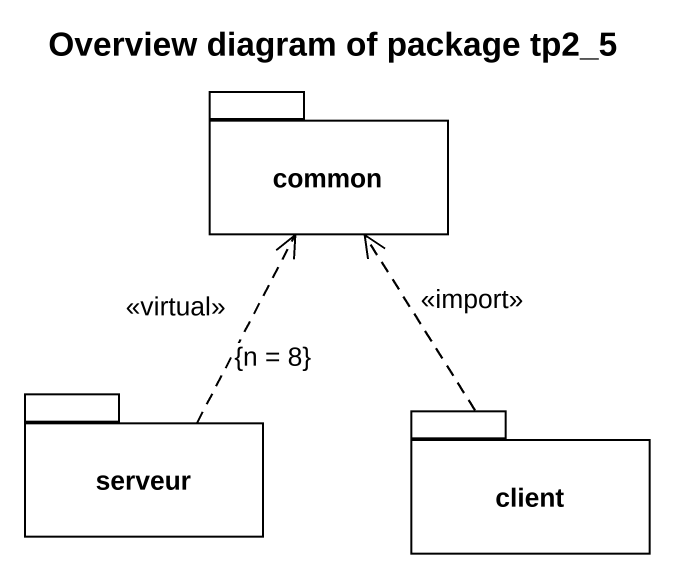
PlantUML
@startuml
title Overview diagram of package tp2_5
package common {
}
package serveur {
}
package client {
}
serveur .up.> common : <<virtual>>\n{n = 8}
client .up.> common : <<import>>
@enduml
